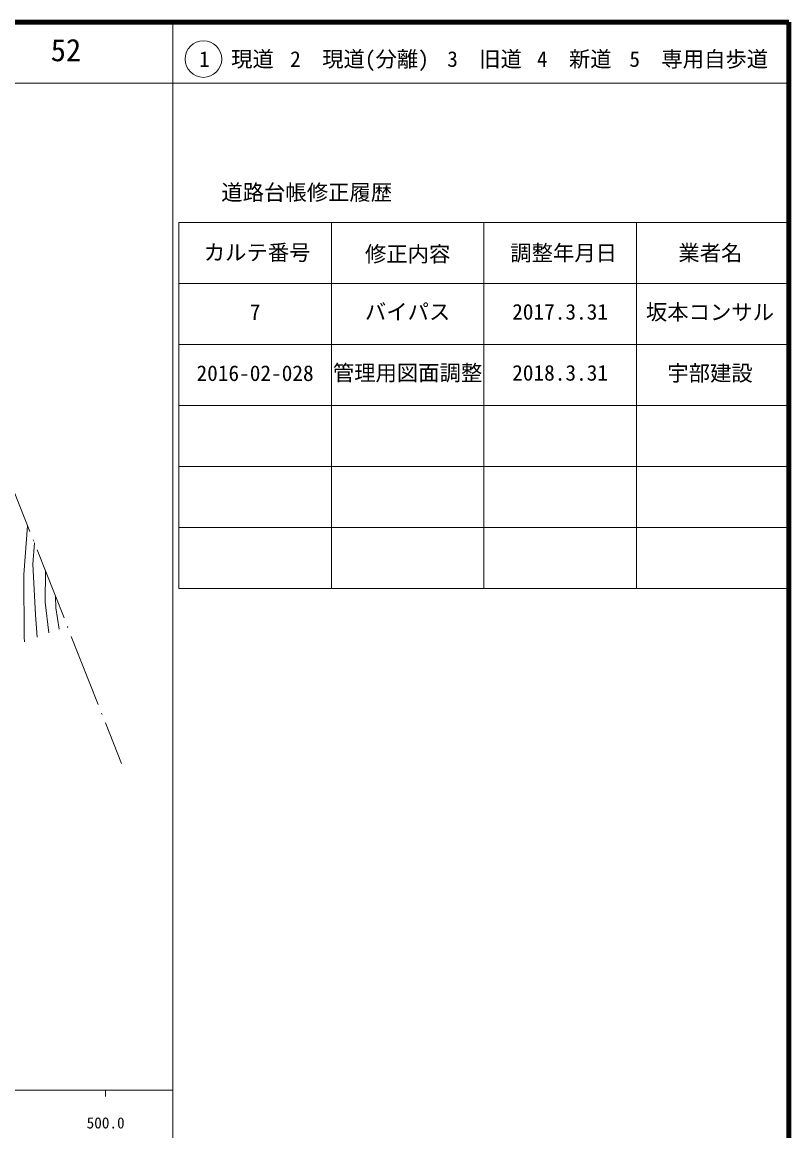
# Model space of a CAD drawing. Units: millimetres, scale not verified. Extents: x 40000 to 680000, y 20000 to 380000.
# Drawn here: x 554316 to 680000, y 198357 to 380000 of the extents above; entities that cross this region are included whole.
import ezdxf
from ezdxf.enums import TextEntityAlignment as Align

# ---------------------------------------------------------------- set-up
doc = ezdxf.new("R2010")
doc.units = ezdxf.units.MM
doc.header["$LTSCALE"] = 1000
doc.linetypes.add('LONG_DASHED_DOTTED', pattern=[15.25, 12, -1.5, 0.25, -1.5])
for name, color, linetype, lineweight in [('M-BGD', 7, 'Continuous', 13), ('M-BMK-LINE', 2, 'LONG_DASHED_DOTTED', 13), ('M-TTL', 2, 'Continuous', 140), ('M-TTL-BAND', 7, 'Continuous', 25), ('M-TTL-LINE', 7, 'Continuous', 13), ('M-TTL-TXT', 7, 'Continuous', 13)]:
    doc.layers.add(name, color=color, linetype=linetype, lineweight=lineweight)
doc.styles.add('ＭＳ ゴシック', font='')
doc.styles.get('ＭＳ ゴシック').set_extended_font_data('MS Gothic')

msp = doc.modelspace()

# ---------------------------------------------------------------- linework, layer by layer
at = {"layer": 'M-BGD'}
for p, q in [((555165, 297461), (554614, 289508)), ((555183, 297571), (555165, 297461)), ((556086, 291212), (556320, 294693)), ((556476, 282908), (556086, 291212)), ((554614, 289508), (554667, 279265)), ((558084, 284989), (558143, 290079)), ((559821, 284019), (559796, 285893)), ((558678, 279924), (558084, 284989)), ((560397, 280542), (559821, 284019)), ((556784, 279243), (556476, 282908)), ((554667, 279265), (554709, 278497))]:
    msp.add_line(p, q, dxfattribs=at)
at = {"layer": 'M-BMK-LINE'}
msp.add_line((551171, 307730), (570606, 258526), dxfattribs=at)
at = {"layer": 'M-TTL'}
for p, q in [((680000, 380000), (40000, 380000)), ((680000, 20000), (680000, 380000))]:
    msp.add_line(p, q, dxfattribs=at)
at = {"layer": 'M-TTL-BAND', "lineweight": 13}
for p, q in [((579000, 20000), (579000, 370000)), ((40000, 205000), (579000, 205000)), ((568000, 205000), (568000, 204000))]:
    msp.add_line(p, q, dxfattribs=at)
at = {"layer": 'M-TTL-LINE'}
for p, q in [((579000, 380000), (579000, 370000)), ((40000, 370000), (680000, 370000)), ((580000, 347197), (580000, 287197)), ((580000, 347197), (680000, 347197)), ((605000, 347197), (605000, 287197)), ((630000, 347197), (630000, 287197)), ((655000, 347197), (655000, 287197)), ((580000, 337197), (680000, 337197)), ((580000, 327197), (680000, 327197)), ((580000, 317197), (680000, 317197)), ((580000, 307197), (680000, 307197)), ((580000, 297197), (680000, 297197)), ((580000, 287197), (680000, 287197))]:
    msp.add_line(p, q, dxfattribs=at)
at = {"layer": 'M-TTL-TXT'}
msp.add_circle((584031, 373958), 3000, dxfattribs=at)

# ---------------------------------------------------------------- texts
at = {"layer": 'M-TTL-BAND', "style": 'ＭＳ ゴシック'}
msp.add_text('500.0', height=1833, dxfattribs=at).set_placement((568000, 198195), align=Align.BOTTOM_CENTER)
at = {"layer": 'M-TTL-TXT', "style": 'ＭＳ ゴシック'}
for s, height, p in [('52', 3666, (561497, 372500)), ('7', 2566, (592500, 330439)), ('バイパス', 2566, (617500, 330495)), ('2017.3.31', 2566, (642500, 330495)), ('坂本コンサル', 2566, (667077, 330439)), ('2016-02-028', 2566, (592500, 320439)), ('管理用図面調整', 2566, (617500, 320495)), ('2018.3.31', 2566, (642500, 320495)), ('宇部建設', 2566, (667077, 320439))]:
    msp.add_text(s, height=height, dxfattribs=at).set_placement(p, align=Align.BOTTOM_CENTER)
for s, p in [('1\u3000現道', (589448, 373958)), ('2\u3000現道(分離)', (609619, 373958)), ('3\u3000旧道', (630121, 373958)), ('4\u3000新道', (644824, 373958)), ('5\u3000専用自歩道', (665228, 373958)), ('道路台帳修正履歴', (600968, 352113)), ('カルテ番号', (592839, 342277)), ('修正内容', (617509, 342023)), ('調整年月日', (643089, 342197)), ('業者名', (667134, 342197))]:
    msp.add_text(s, height=2566, dxfattribs=at).set_placement(p, align=Align.MIDDLE_CENTER)

doc.saveas('drawing.dxf')
